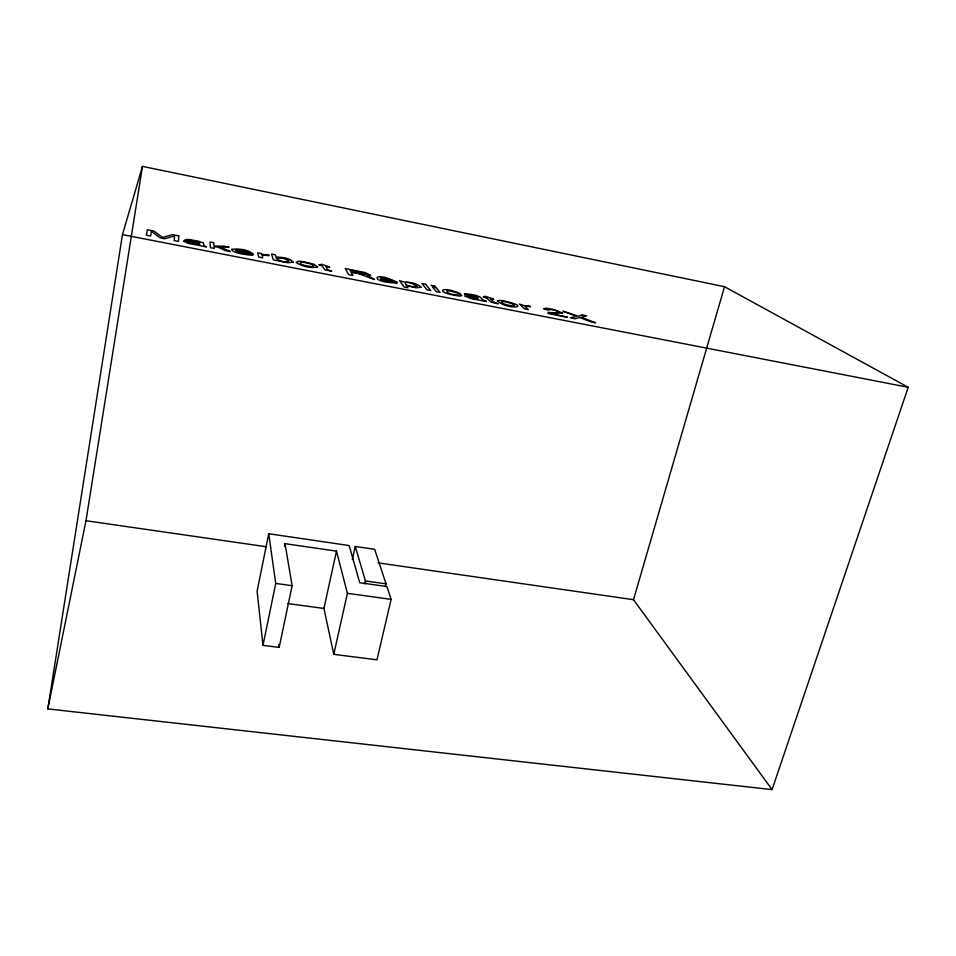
<?xml version="1.0" encoding="UTF-8"?>
<svg xmlns="http://www.w3.org/2000/svg" width="956" height="956" viewBox="0 0 956 956"><rect width="100%" height="100%" fill="white"/><g stroke="black" fill="none" stroke-linecap="round" stroke-linejoin="round"><path stroke-width="1.43" d="M47.8 708.91L122.476 234.626L142.468 166.38L724.529 286.704L908.2 387.288L772.078 789.62L47.8 708.91L85.98 520.721L142.468 166.38M268.72 533.747L257.104 591.167L262.984 645.36L279.164 647.415L292.13 585.693L285.031 543.653L336.476 551.122L347.41 593.329L333.775 654.346L376.975 659.819L391.124 599.364L386.905 586.554L359.743 582.742L349.155 545.541L268.72 533.747L275.746 583.435L262.984 645.36M284.434 546.545L285.031 543.653M333.775 654.346L323.941 608.446L336.476 551.122M352.334 559.535L355.25 546.438L374.656 549.282L386.021 583.841L385.352 586.685M364.786 583.805L365.431 580.949L355.25 546.438M772.078 789.62L633.505 599.711L724.529 286.704M287.613 603.559L323.941 608.446M275.746 583.435L292.13 585.693M347.41 593.329L391.124 599.364M365.431 580.949L386.021 583.841M85.98 520.721L266.031 546.701M378.194 562.881L633.505 599.711M122.476 234.626L908.2 387.288M278.77 644.463L279.164 647.415M276.26 258.048C278.519 261.167 286.107 263.151 289.142 260.928L283.848 258.455L276.26 258.048M497.419 300.865C507.588 310.449 534.476 307.378 503.107 300.781A9.321 1.506 13.6 0 0 498.638 300.435L497.419 300.865M178.772 235.881L178.449 241.414L174.159 240.577L174.601 235.929L164.707 238.737L160.214 237.865L151.359 231.376L150.666 236.001L146.316 235.152L147.355 229.727L153.749 230.982L162.604 237.446L172.51 234.65L178.772 235.881M461.617 295.237L461.282 295.846A7.863 1.291 13.2 0 1 458.641 295.966C432.423 292.178 442.198 285.019 460.302 293.767C457.649 292.954 441.349 287.792 448.734 293.265A4.72 0.777 13.2 0 0 452.128 294.305L461.617 295.237M467.353 294.771C457.482 292.811 475.108 294.34 477.355 295.978C481.119 296.169 482.159 301.032 485.935 300.901L486.508 301.51L471.392 298.654L464.497 295.906L477.295 297.125L473.638 295.571L467.353 294.771M313.52 265.672L311.883 266.712L304.474 265.445L300.793 263.916L300.268 262.601L301.248 262.279A5.389 0.896 12.2 0 1 304.546 262.482L310.975 264.023L313.52 265.672M417.103 286.31C401.879 288.64 401.066 276.392 417.103 286.31M562.642 313.018L551.277 313.496L567.661 317.308L548.182 313.52L548.027 312.313C567.936 314.369 553.644 308.059 547.704 310.103L543.617 308.692L546.282 308.19L553.177 309.397L562.642 313.018M468.548 296.611C469.719 298.153 479.53 300.662 478.096 297.854L468.548 296.611M231.842 249.385C230.994 254.117 263.701 256.913 249.205 253.926L241.342 253.209L236.013 250.807L253.292 254.188C247.998 249.48 238.737 248.321 231.842 249.385M380.464 278.029L392.725 280.897L387.288 278.698L380.464 278.029M420.951 287.23L416.147 287.816L406.228 285.39L407.997 287.792L404.197 287.051L399.512 280.598L403.575 281.901C409.395 282.355 416.792 282.749 420.951 287.23M183.827 241.103L188.236 243.374L206.52 246.911L203.807 245.656L203.52 242.967L198.059 241.115L187.878 239.347L184.986 239.825L194.164 240.864L199.816 242.633L183.827 241.103M397.146 282.809C369.159 283.37 371.717 269.15 397.015 282.259L380.596 279.056L386.439 281.506L397.146 282.809M514.268 305.466L512.524 306.016L505.425 304.522L501.518 302.538L501.649 301.463A5.162 0.837 13.6 0 1 504.362 301.57L511.759 303.518L514.268 305.466M199.744 244.031L194.355 244.019L187.926 242.167L199.744 244.031M317.607 266.915C310.891 268.612 301.929 266.401 296.145 262.434L298.415 261.263A9.739 1.613 12.2 0 1 303.697 261.741L313.735 264.179L317.607 266.915M262.326 255.025L262.709 257.845L258.741 257.068L257.666 252.814L261.37 253.543L261.562 254.272L268.935 254.953L269.15 255.694L262.326 255.025M293.134 262.135L288.079 262.769L273.332 259.924L271.54 254.045L275.304 254.786L275.973 256.877C281.578 257.57 289.513 257.463 293.134 262.135M366.495 274.42L351.043 272.101L349.86 270.034L363.495 272.807L366.495 274.42M236.479 249.886L236.024 250.269L249.11 252.826L244.079 250.687L236.479 249.886M370.629 275.352L367.188 275.531C389.355 286.967 354.21 269.974 351.438 272.795L352.967 275.447L348.713 274.623L345.295 268.517L365.383 272.627L370.629 275.352M525.716 306.171L525.238 306.804L528.262 309.625L524.653 308.931L519.49 304.056L523.757 305.55L529.684 305.98L530.604 306.84L525.716 306.171M582.192 314.942L578.129 316.113L563 311.178L576.444 316.328L570.302 317.822L575.034 318.754L579.623 317.476L590.796 321.825L595.624 322.77L581.248 317.261L586.733 315.827L582.192 314.942M224.074 246.242L214.06 246.003L213.774 242.74L209.985 241.999L210.38 247.64L214.264 248.405L214.132 246.827L217.442 246.947L225.114 250.52L230.253 251.524L220.286 247.006L229.129 247.234L224.074 246.242M497.957 303.721L491.504 302.287L486.771 298.176L483.234 296.958L486.138 297.531L484.859 296.217L493.2 298.905L493.846 299.563L490.416 298.893L493.487 302.024L497.957 303.721M331.613 271.289L324.885 269.795L322.184 265.983L318.814 264.776L321.897 265.386L321.312 264.179L329.378 266.855L329.677 267.453L326.056 266.736L327.466 269.628L331.613 271.289M425.623 284.255L421.966 283.538L427.021 289.883L430.75 290.612L425.623 284.255M434.825 286.059L431.108 285.33L435.542 286.931L434.825 286.059M436.259 287.78L432.53 287.051L436.354 291.711L440.142 292.452L436.259 287.78"/></g></svg>
